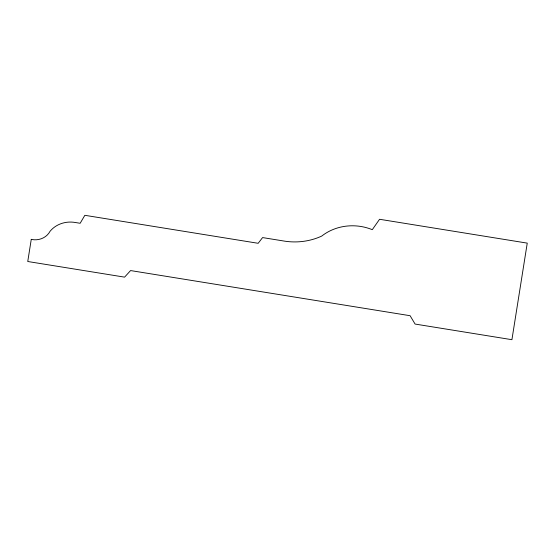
<?xml version="1.0" encoding="UTF-8"?>
<svg xmlns="http://www.w3.org/2000/svg" width="555" height="555" viewBox="0 0 555 555"><rect width="100%" height="100%" fill="white"/><g stroke="black" fill="none" stroke-linecap="round" stroke-linejoin="round"><path stroke-width="0.83" d="M31.267 239.337L27.75 261.502L124.584 277.139L130.578 270.569L410.11 315.712L415.085 324.058L511.918 339.695L527.25 243.125L379.558 219.274L372.294 229.68A48.708 44.698 10 0 0 321.727 236.076A61.654 56.582 10 0 1 282.89 240.863L262.584 237.582L258.172 243.298L84.846 215.305L80.156 223.283L75.577 222.541A26.307 24.142 10 0 0 50.019 231.331A17.115 15.707 10 0 1 34.077 239.788L31.267 239.337"/></g></svg>
